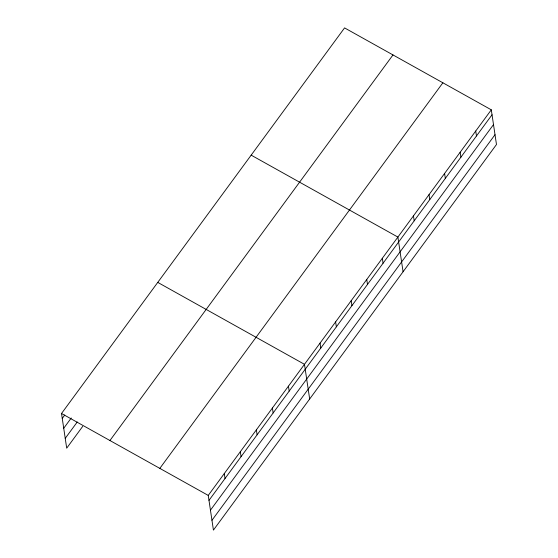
<?xml version="1.0" encoding="UTF-8"?>
<svg xmlns="http://www.w3.org/2000/svg" width="558" height="558" viewBox="0 0 558 558"><rect width="100%" height="100%" fill="white"/><g stroke="black" fill="none" stroke-linecap="round" stroke-linejoin="round"><path stroke-width="0.84" d="M82.737 426.326L66.702 448.172L61.52 413.492L344.572 27.9L491.298 109.828L496.48 144.508L213.428 530.1L208.246 495.413L491.298 109.828M62.259 418.437L64.763 415.026M63.724 428.251L71.243 418.012M65.23 438.365L77.262 421.974M109.933 440.527L392.992 54.935M159.825 468.378L442.878 82.793M208.985 500.366L492.037 114.774M210.45 510.179L493.509 124.587M211.963 520.286L495.016 134.694M251.163 155.145L397.889 237.073L403.078 271.753M157.754 282.39L304.48 364.318L309.669 398.998M61.52 413.492L208.246 495.413M475.73 131.032L476.469 135.978M460.162 152.243L460.901 157.189M444.593 173.447L445.333 178.4M429.025 194.658L429.765 199.604M413.457 215.862L414.196 220.815M382.321 258.277L383.06 263.23M366.752 279.488L367.492 284.434M351.184 300.692L351.924 305.644M335.616 321.903L336.355 326.849M320.048 343.107L320.787 348.059M288.444 386.164L289.184 391.116M272.402 408.017L273.141 412.962M256.366 429.869L257.105 434.815M240.324 451.715L241.063 456.667M224.281 473.568L225.02 478.513"/></g></svg>
